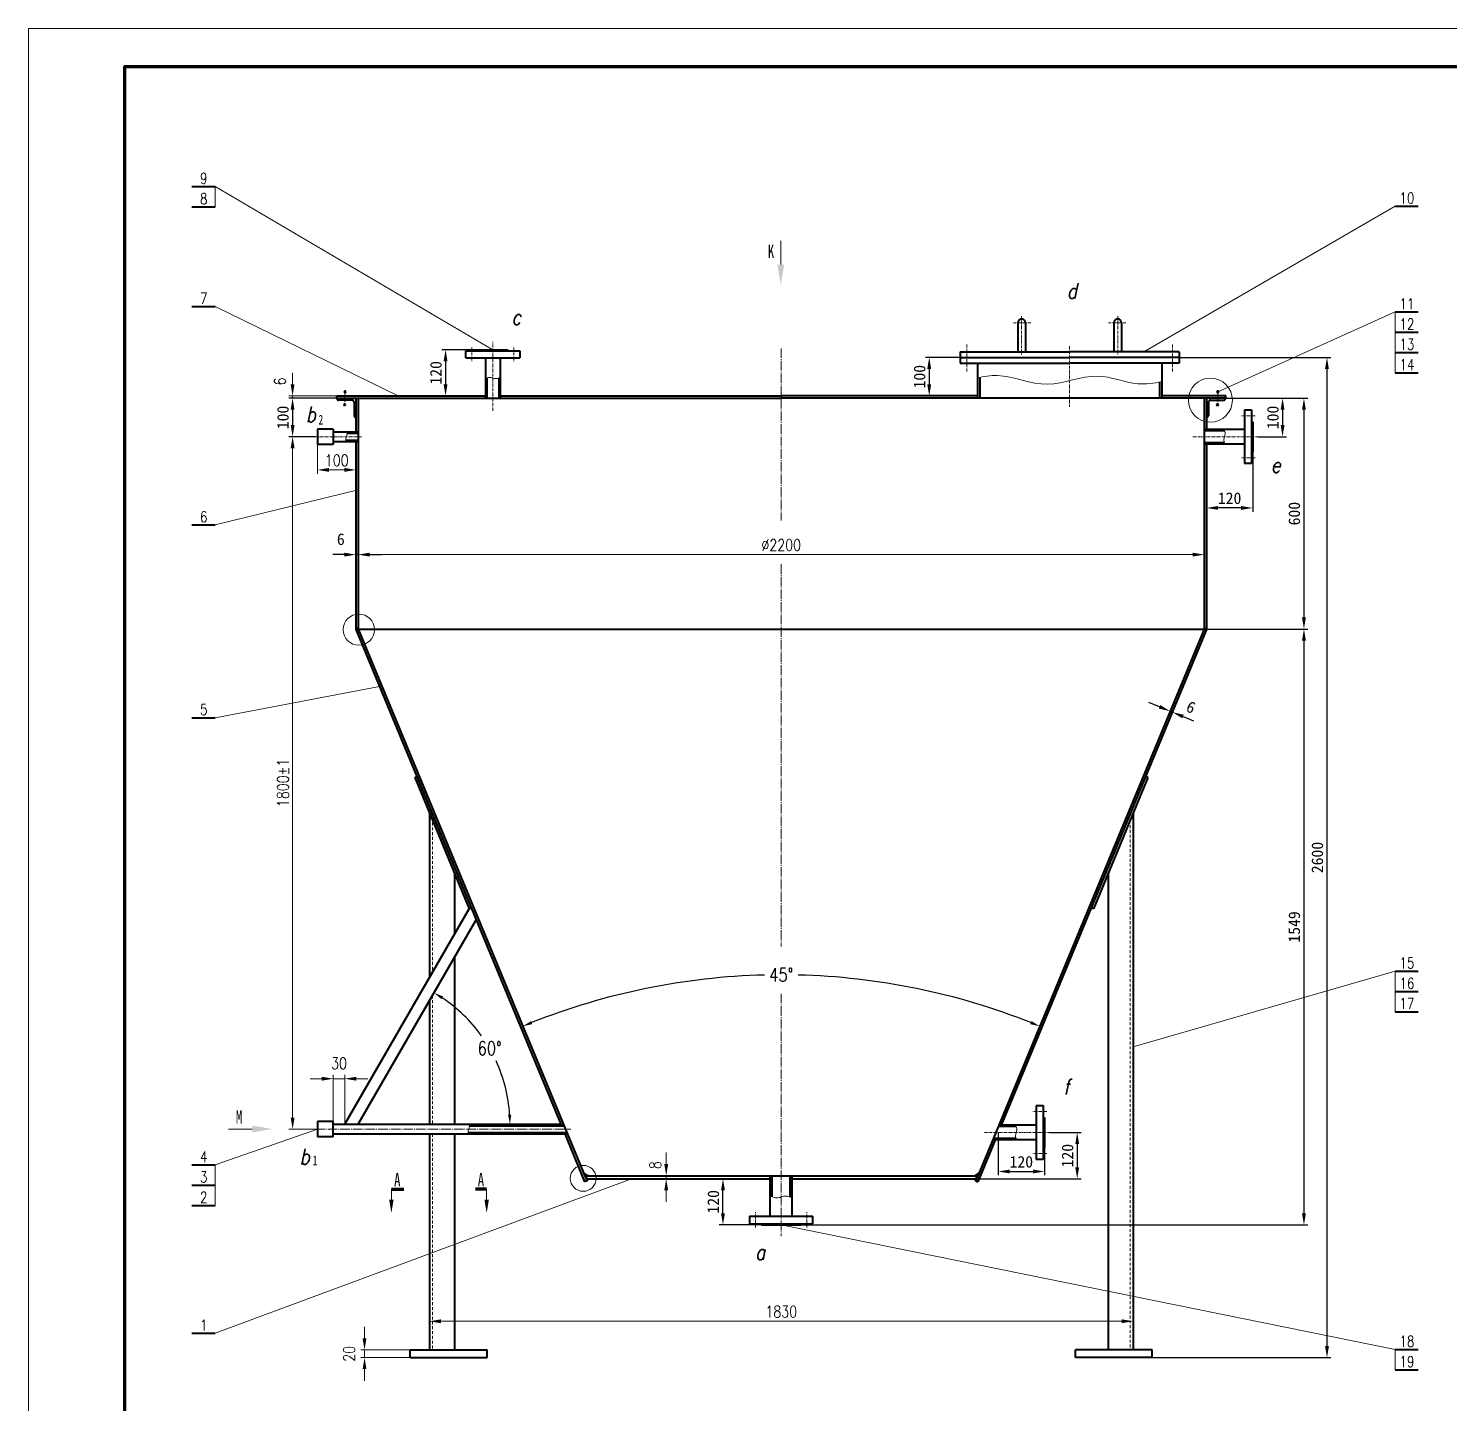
# Model space of a CAD drawing. Extents: x 588 to 78012, y -1551 to 8332.
# Drawn here: x 11129 to 14825, y 3553 to 7128 of the extents above; entities that cross this region are included whole.
import ezdxf
from ezdxf.enums import TextEntityAlignment as Align

# ---------------------------------------------------------------- set-up
doc = ezdxf.new("R2010")
doc.units = 0
doc.header["$LTSCALE"] = 10
doc.header["$PDMODE"] = 1
for name, pattern in [('XX-L', [1.25, 0.75, -0.5]), ('ZXX-L', [3.28, 2.5, -0.3, 0.18, -0.3]), ('ZXX-S', [1.27, 0.75, -0.2, 0.12, -0.2])]:
    doc.linetypes.add(name, pattern=pattern)
doc.layers.get('Defpoints').update_dxf_attribs({"linetype": 'CONTINUOUS'})
doc.layers.add('5剖面线层', color=2, linetype='CONTINUOUS')
doc.layers.add('7标注层', color=4, linetype='CONTINUOUS')
for name, color, linetype, lineweight in [('A 粗实线', 1, 'CONTINUOUS', 40), ('B 细实线', 7, 'CONTINUOUS', 18), ('C 文 字', 2, 'CONTINUOUS', 20), ('D 短中心线', 3, 'ZXX-S', 18), ('E 长中心线', 3, 'ZXX-L', 18), ('G 长虚线', 6, 'XX-L', 20), ('J 标注尺寸', 2, 'CONTINUOUS', 18)]:
    doc.layers.add(name, color=color, linetype=linetype, lineweight=lineweight)
doc.styles.add('ITALICT', font='ITALICT.shx', dxfattribs={"width": 0.7})
doc.styles.add('ROMANC', font='romanc', dxfattribs={"width": 0.7, "height": 6})
doc.styles.get("Standard").update_dxf_attribs({"font": 'SIMFANG.TTF'})
doc.styles.add('TH_GBDIM', font='romans.shx', dxfattribs={"width": 0.8, "bigfont": 'gbcbig.shx'})
doc.styles.add('标题中文', font='SIMFANG.TTF', dxfattribs={"width": 0.7})
doc.dimstyles.new('TH_GBDIM', dxfattribs={"dimscale": 10, "dimtxt": 3.5, "dimasz": 2.5, "dimexe": 2, "dimexo": 0, "dimgap": 1.5, "dimtad": 1, "dimdec": 1, "dimzin": 0, "dimdsep": 46, "dimtxsty": 'TH_GBDIM', "dimcen": 2.5, "dimclrd": 130, "dimclre": 130, "dimclrt": 3, "dimadec": 0, "dimazin": 0, "dimtfac": 0.714286, "dimtdec": 1, "dimtmove": 0, "dimatfit": 3, "dimfxl": 0, "dimtolj": 1, "dimtzin": 0, "dimlwd": -1, "dimlwe": -1, "dimarcsym": 0})
doc.dimstyles.new('通用标注4.0', dxfattribs={"dimscale": 10, "dimtxt": 3, "dimasz": 3, "dimexe": 1, "dimexo": 0, "dimgap": 1, "dimtad": 1, "dimdec": 0, "dimzin": 0, "dimdsep": 46, "dimtxsty": 'Standard', "dimcen": 0, "dimadec": 0, "dimazin": 0, "dimtfac": 0.375, "dimtdec": 0, "dimtmove": 2, "dimatfit": 3, "dimfxl": 0, "dimtzin": 0, "dimarcsym": 0})
pattern_1 = [(45, (-408.53454, 987.0619), (-0.561266008, 0.561266008), []), (135, (-408.53454, 987.0619), (-0.561266008, -0.561266008), [])]
pattern_2 = [(135, (26582.7451, 987.0619), (0.561266008, 0.561266008), []), (45, (26582.7451, 987.0619), (0.561266008, -0.561266008), [])]

# ---------------------------------------------------------------- blocks, each defined once
blk = doc.blocks.new('*D63')
at = {"layer": 'C 文 字', "color": 0, "lineweight": -2}
for p, q in [((11931.1, 6166.7), (11806.3, 6166.7)), ((11816.3, 6136.7), (11816.3, 6096.7)), ((11874.7, 6066.7), (11806.3, 6066.7))]:
    blk.add_line(p, q, dxfattribs=at)
at = {"layer": 'C 文 字', "color": 0}
for points in [[(11811.3, 6136.7), (11821.3, 6136.7), (11816.3, 6166.7)], [(11811.3, 6096.7), (11821.3, 6096.7), (11816.3, 6066.7)]]:
    blk.add_solid(points, dxfattribs=at)
at = {"layer": 'Defpoints', "color": 0}
for p in [(11931.1, 6166.7), (11816.3, 6066.7), (11874.7, 6066.7)]:
    blk.add_point(p, dxfattribs=at)
at = {"layer": 'C 文 字', "color": 0, "insert": (11791.3, 6116.7), "char_height": 30, "attachment_point": 5, "rotation": 90}
blk.add_mtext('100', dxfattribs=at)
blk = doc.blocks.new('*D64')
at = {"layer": 'C 文 字', "color": 0, "lineweight": -2}
for p, q in [((14233.1, 6166.7), (14400.8, 6166.7)), ((14390.8, 6136.7), (14390.8, 6096.7)), ((14327.4, 6066.7), (14400.8, 6066.7))]:
    blk.add_line(p, q, dxfattribs=at)
at = {"layer": 'C 文 字', "color": 0}
for points in [[(14385.8, 6136.7), (14395.8, 6136.7), (14390.8, 6166.7)], [(14385.8, 6096.7), (14395.8, 6096.7), (14390.8, 6066.7)]]:
    blk.add_solid(points, dxfattribs=at)
at = {"layer": 'Defpoints', "color": 0}
for p in [(14233.1, 6166.7), (14327.4, 6066.7), (14390.8, 6066.7)]:
    blk.add_point(p, dxfattribs=at)
at = {"layer": 'C 文 字', "color": 0, "insert": (14365.8, 6116.7), "char_height": 30, "attachment_point": 5, "rotation": 90}
blk.add_mtext('100', dxfattribs=at)
blk = doc.blocks.new('*D65')
at = {"layer": 'C 文 字', "color": 0, "lineweight": -2}
for p, q in [((14313.1, 6027.7), (14313.1, 5871.5)), ((14193.1, 5889.6), (14193.1, 5871.5)), ((14283.1, 5881.5), (14223.1, 5881.5))]:
    blk.add_line(p, q, dxfattribs=at)
at = {"layer": 'C 文 字', "color": 0}
for points in [[(14223.1, 5886.5), (14223.1, 5876.5), (14193.1, 5881.5)], [(14283.1, 5886.5), (14283.1, 5876.5), (14313.1, 5881.5)]]:
    blk.add_solid(points, dxfattribs=at)
at = {"layer": 'Defpoints', "color": 0}
for p in [(14313.1, 6027.7), (14193.1, 5889.6), (14193.1, 5881.5)]:
    blk.add_point(p, dxfattribs=at)
at = {"layer": 'C 文 字', "color": 0, "insert": (14253.1, 5906.5), "char_height": 30, "attachment_point": 5}
blk.add_mtext('120', dxfattribs=at)
blk = doc.blocks.new('*D66')
at = {"layer": 'C 文 字', "color": 0, "lineweight": -2}
for p, q in [((12298.1, 6292.7), (12204.1, 6292.7)), ((12214.1, 6262.7), (12214.1, 6202.7)), ((12216.5, 6172.7), (12204.1, 6172.7))]:
    blk.add_line(p, q, dxfattribs=at)
at = {"layer": 'C 文 字', "color": 0}
for points in [[(12209.1, 6262.7), (12219.1, 6262.7), (12214.1, 6292.7)], [(12209.1, 6202.7), (12219.1, 6202.7), (12214.1, 6172.7)]]:
    blk.add_solid(points, dxfattribs=at)
at = {"layer": 'Defpoints', "color": 0}
for p in [(12298.1, 6292.7), (12214.1, 6172.7), (12216.5, 6172.7)]:
    blk.add_point(p, dxfattribs=at)
at = {"layer": 'C 文 字', "color": 0, "insert": (12189.1, 6232.7), "char_height": 30, "attachment_point": 5, "rotation": 90}
blk.add_mtext('120', dxfattribs=at)
blk = doc.blocks.new('*D67')
at = {"layer": 'C 文 字', "color": 0, "lineweight": -2}
for p, q in [((13785.7, 4257.7), (13866.7, 4257.7)), ((13856.7, 4227.7), (13856.7, 4167.7)), ((13582, 4137.7), (13866.7, 4137.7))]:
    blk.add_line(p, q, dxfattribs=at)
at = {"layer": 'C 文 字', "color": 0}
for points in [[(13851.7, 4227.7), (13861.7, 4227.7), (13856.7, 4257.7)], [(13851.7, 4167.7), (13861.7, 4167.7), (13856.7, 4137.7)]]:
    blk.add_solid(points, dxfattribs=at)
at = {"layer": 'Defpoints', "color": 0}
for p in [(13785.7, 4257.7), (13582, 4137.7), (13856.7, 4137.7)]:
    blk.add_point(p, dxfattribs=at)
at = {"layer": 'C 文 字', "color": 0, "insert": (13831.7, 4197.7), "char_height": 30, "attachment_point": 5, "rotation": 90}
blk.add_mtext('120', dxfattribs=at)
blk = doc.blocks.new('*D68')
at = {"layer": 'C 文 字', "color": 0, "lineweight": -2}
for p, q in [((13651.4, 4257.7), (13651.4, 4146.6)), ((13771.4, 4218.7), (13771.4, 4146.6)), ((13681.4, 4156.6), (13741.4, 4156.6))]:
    blk.add_line(p, q, dxfattribs=at)
at = {"layer": 'C 文 字', "color": 0}
for points in [[(13681.4, 4161.6), (13681.4, 4151.6), (13651.4, 4156.6)], [(13741.4, 4161.6), (13741.4, 4151.6), (13771.4, 4156.6)]]:
    blk.add_solid(points, dxfattribs=at)
at = {"layer": 'Defpoints', "color": 0}
for p in [(13651.4, 4257.7), (13771.4, 4218.7), (13771.4, 4156.6)]:
    blk.add_point(p, dxfattribs=at)
at = {"layer": 'C 文 字', "color": 0, "insert": (13711.4, 4181.6), "char_height": 30, "attachment_point": 5}
blk.add_mtext('120', dxfattribs=at)
blk = doc.blocks.new('*D69')
at = {"layer": 'C 文 字', "color": 0, "lineweight": -2}
for p, q in [((12929.6, 4137.7), (12945.5, 4137.7)), ((12935.5, 4047.7), (12935.5, 4107.7)), ((13036.1, 4017.7), (12925.5, 4017.7))]:
    blk.add_line(p, q, dxfattribs=at)
at = {"layer": 'C 文 字', "color": 0}
for points in [[(12930.5, 4107.7), (12940.5, 4107.7), (12935.5, 4137.7)], [(12930.5, 4047.7), (12940.5, 4047.7), (12935.5, 4017.7)]]:
    blk.add_solid(points, dxfattribs=at)
at = {"layer": 'Defpoints', "color": 0}
for p in [(12929.6, 4137.7), (12935.5, 4137.7), (13036.1, 4017.7)]:
    blk.add_point(p, dxfattribs=at)
at = {"layer": 'C 文 字', "color": 0, "insert": (12910.5, 4077.7), "char_height": 30, "attachment_point": 5, "rotation": 90}
blk.add_mtext('120', dxfattribs=at)
blk = doc.blocks.new('*D70')
at = {"layer": 'C 文 字', "color": 0, "lineweight": -2}
for p, q in [((11981.1, 5743.6), (11981.1, 5770.1)), ((11987.1, 5743.6), (11987.1, 5770.1)), ((11951.1, 5760.1), (11921.1, 5760.1)), ((11987.1, 5760.1), (11981.1, 5760.1)), ((12017.1, 5760.1), (12047.1, 5760.1))]:
    blk.add_line(p, q, dxfattribs=at)
at = {"layer": 'C 文 字', "color": 0}
for points in [[(11951.1, 5765.1), (11951.1, 5755.1), (11981.1, 5760.1)], [(12017.1, 5765.1), (12017.1, 5755.1), (11987.1, 5760.1)]]:
    blk.add_solid(points, dxfattribs=at)
at = {"layer": 'Defpoints', "color": 0}
for p in [(11981.1, 5760.1), (11981.1, 5743.6), (11987.1, 5743.6)]:
    blk.add_point(p, dxfattribs=at)
at = {"layer": 'C 文 字', "color": 0, "insert": (11941.7, 5800.1), "char_height": 30, "attachment_point": 5}
blk.add_mtext('6', dxfattribs=at)
blk = doc.blocks.new('*D71')
at = {"layer": 'C 文 字', "color": 0, "lineweight": -2}
for p, q in [((13552.1, 6272.7), (13461.9, 6272.7)), ((13471.9, 6242.7), (13471.9, 6202.7)), ((13461.9, 6172.7), (13481.9, 6172.7))]:
    blk.add_line(p, q, dxfattribs=at)
at = {"layer": 'C 文 字', "color": 0}
for points in [[(13466.9, 6242.7), (13476.9, 6242.7), (13471.9, 6272.7)], [(13466.9, 6202.7), (13476.9, 6202.7), (13471.9, 6172.7)]]:
    blk.add_solid(points, dxfattribs=at)
at = {"layer": 'Defpoints', "color": 0}
for p in [(13552.1, 6272.7), (13461.9, 6172.7), (13471.9, 6172.7)]:
    blk.add_point(p, dxfattribs=at)
at = {"layer": 'C 文 字', "color": 0, "insert": (13446.9, 6222.7), "char_height": 30, "attachment_point": 5, "rotation": 90}
blk.add_mtext('100', dxfattribs=at)
blk = doc.blocks.new('*D72')
at = {"layer": 'C 文 字', "color": 0, "lineweight": -2}
for p, q in [((14122.1, 6272.7), (14516.3, 6272.7)), ((14506.3, 6242.7), (14506.3, 3702.7)), ((14052.1, 3672.7), (14516.3, 3672.7))]:
    blk.add_line(p, q, dxfattribs=at)
at = {"layer": 'C 文 字', "color": 0}
for points in [[(14501.3, 6242.7), (14511.3, 6242.7), (14506.3, 6272.7)], [(14501.3, 3702.7), (14511.3, 3702.7), (14506.3, 3672.7)]]:
    blk.add_solid(points, dxfattribs=at)
at = {"layer": 'Defpoints', "color": 0}
for p in [(14122.1, 6272.7), (14052.1, 3672.7), (14506.3, 3672.7)]:
    blk.add_point(p, dxfattribs=at)
at = {"layer": 'C 文 字', "color": 0, "insert": (14481.3, 4972.7), "char_height": 30, "attachment_point": 5, "rotation": 90}
blk.add_mtext('2600', dxfattribs=at)
blk = doc.blocks.new('*D73')
at = {"layer": 'C 文 字', "color": 0, "lineweight": -2}
for p, q in [((14174.4, 5566.7), (14456.4, 5566.7)), ((14446.4, 5536.7), (14446.4, 4047.7)), ((13138.1, 4017.7), (14456.4, 4017.7))]:
    blk.add_line(p, q, dxfattribs=at)
at = {"layer": 'C 文 字', "color": 0}
for points in [[(14441.4, 5536.7), (14451.4, 5536.7), (14446.4, 5566.7)], [(14441.4, 4047.7), (14451.4, 4047.7), (14446.4, 4017.7)]]:
    blk.add_solid(points, dxfattribs=at)
at = {"layer": 'Defpoints', "color": 0}
for p in [(14174.4, 5566.7), (13138.1, 4017.7), (14446.4, 4017.7)]:
    blk.add_point(p, dxfattribs=at)
at = {"layer": 'C 文 字', "color": 0, "insert": (14421.4, 4792.2), "char_height": 30, "attachment_point": 5, "rotation": 90}
blk.add_mtext('1549', dxfattribs=at)
blk = doc.blocks.new('*D74')
at = {"layer": 'C 文 字', "color": 0, "lineweight": -2}
for p, q in [((14330.4, 6166.7), (14456.4, 6166.7)), ((14446.4, 6136.7), (14446.4, 5596.7)), ((14305.4, 5566.7), (14456.4, 5566.7))]:
    blk.add_line(p, q, dxfattribs=at)
at = {"layer": 'C 文 字', "color": 0}
for points in [[(14441.4, 6136.7), (14451.4, 6136.7), (14446.4, 6166.7)], [(14441.4, 5596.7), (14451.4, 5596.7), (14446.4, 5566.7)]]:
    blk.add_solid(points, dxfattribs=at)
at = {"layer": 'Defpoints', "color": 0}
for p in [(14330.4, 6166.7), (14305.4, 5566.7), (14446.4, 5566.7)]:
    blk.add_point(p, dxfattribs=at)
at = {"layer": 'C 文 字', "color": 0, "insert": (14421.4, 5866.7), "char_height": 30, "attachment_point": 5, "rotation": 90}
blk.add_mtext('600', dxfattribs=at)
blk = doc.blocks.new('*D75')
at = {"layer": 'C 文 字', "color": 0, "lineweight": -2}
for p, q in [((14070.9, 5364.5), (14043.2, 5375.9)), ((14098.6, 5353), (14102.4, 5362.2)), ((14104.1, 5350.7), (14108, 5359.9)), ((14104.1, 5350.7), (14098.6, 5353)), ((14131.9, 5339.2), (14159.6, 5327.7))]:
    blk.add_line(p, q, dxfattribs=at)
at = {"layer": 'C 文 字', "color": 0}
for points in [[(14072.8, 5369.1), (14069, 5359.8), (14098.6, 5353)], [(14133.8, 5343.8), (14129.9, 5334.6), (14104.1, 5350.7)]]:
    blk.add_solid(points, dxfattribs=at)
at = {"layer": 'Defpoints', "color": 0}
for p in [(14098.6, 5353), (14098.6, 5353), (14104.1, 5350.7)]:
    blk.add_point(p, dxfattribs=at)
at = {"layer": 'C 文 字', "color": 0, "insert": (14152.4, 5363.4), "char_height": 30, "attachment_point": 5, "rotation": 337.5}
blk.add_mtext('6', dxfattribs=at)
blk = doc.blocks.new('*D76')
at = {"layer": '7标注层', "color": 130}
for start, end in [(91.4243, 111.6847), (68.3153, 88.5757)]:
    blk.add_arc((13087.1, 2911), 1756.8, start, end, dxfattribs=at)
for points in [[(12439.5, 4539.6), (12436.4, 4547.4), (12414.8, 4534.1)], [(13737.8, 4547.4), (13734.7, 4539.6), (13759.4, 4534.1)]]:
    blk.add_solid(points, dxfattribs=at)
at = {"layer": 'Defpoints', "color": 0}
for p in [(11987.1, 5566.7), (14187.1, 5566.7), (13316.4, 4652.8), (12581.3, 4132.1), (13592.9, 4132.1)]:
    blk.add_point(p, dxfattribs=at)
at = {"layer": '7标注层', "color": 3, "insert": (13087.1, 4667.8), "char_height": 35, "attachment_point": 5, "style": 'TH_GBDIM'}
blk.add_mtext('\\A1;45%%d{}{}', dxfattribs=at)
blk = doc.blocks.new('*D77')
at = {"layer": 'C 文 字', "color": 0}
for p, q in [((11987.1, 5743.6), (11987.1, 5770.1)), ((14187.1, 5743.6), (14187.1, 5770.1)), ((12017.1, 5760.1), (14157.1, 5760.1))]:
    blk.add_line(p, q, dxfattribs=at)
for points in [[(12017.1, 5765.1), (12017.1, 5755.1), (11987.1, 5760.1)], [(14157.1, 5765.1), (14157.1, 5755.1), (14187.1, 5760.1)]]:
    blk.add_solid(points, dxfattribs=at)
at = {"layer": 'Defpoints', "color": 0}
for p in [(11987.1, 5743.6), (14187.1, 5760.1), (14187.1, 5743.6)]:
    blk.add_point(p, dxfattribs=at)
at = {"layer": 'C 文 字', "color": 0, "insert": (13087.1, 5785.1), "char_height": 30, "attachment_point": 5, "style": 'TH_GBDIM'}
blk.add_mtext('%%c2200', dxfattribs=at)
blk = doc.blocks.new('*D86')
at = {"layer": 'C 文 字', "color": 0}
for p, q in [((12787.9, 4175.7), (12787.9, 4205.7)), ((12787.9, 4145.7), (12777.9, 4145.7)), ((12787.9, 4137.7), (12787.9, 4145.7)), ((12787.9, 4137.7), (12777.9, 4137.7)), ((12787.9, 4107.7), (12787.9, 4077.7))]:
    blk.add_line(p, q, dxfattribs=at)
for points in [[(12782.9, 4175.7), (12792.9, 4175.7), (12787.9, 4145.7)], [(12782.9, 4107.7), (12792.9, 4107.7), (12787.9, 4137.7)]]:
    blk.add_solid(points, dxfattribs=at)
at = {"layer": 'Defpoints', "color": 0}
for p in [(12787.9, 4145.7), (12787.9, 4145.7), (12787.9, 4137.7)]:
    blk.add_point(p, dxfattribs=at)
at = {"layer": 'C 文 字', "color": 0, "insert": (12759.5, 4172.9), "char_height": 30, "attachment_point": 5, "rotation": 90, "style": 'TH_GBDIM'}
blk.add_mtext('8', dxfattribs=at)
blk = doc.blocks.new('*D87')
at = {"layer": 'C 文 字', "color": 0}
for p, q in [((11816.3, 6202.7), (11816.3, 6232.7)), ((11931.1, 6172.7), (11806.3, 6172.7)), ((11816.3, 6166.7), (11816.3, 6172.7)), ((11892.7, 6166.7), (11806.3, 6166.7)), ((11816.3, 6136.7), (11816.3, 6106.7))]:
    blk.add_line(p, q, dxfattribs=at)
for points in [[(11811.3, 6202.7), (11821.3, 6202.7), (11816.3, 6172.7)], [(11811.3, 6136.7), (11821.3, 6136.7), (11816.3, 6166.7)]]:
    blk.add_solid(points, dxfattribs=at)
at = {"layer": 'Defpoints', "color": 0}
for p in [(11816.3, 6172.7), (11931.1, 6172.7), (11892.7, 6166.7)]:
    blk.add_point(p, dxfattribs=at)
at = {"layer": 'C 文 字', "color": 0, "insert": (11783.6, 6210.4), "char_height": 30, "attachment_point": 5, "rotation": 90, "style": 'TH_GBDIM'}
blk.add_mtext('6', dxfattribs=at)
blk = doc.blocks.new('*D89')
at = {"layer": '7标注层', "color": 130}
for start, end in [(35.6129, 56.3718), (3.6282, 24.689)]:
    blk.add_arc((11986.7, 4279.2), 394.9, start, end, dxfattribs=at)
for points in [[(12203.2, 4604.4), (12207.6, 4611.5), (12184.2, 4621.1)], [(12385, 4304.3), (12376.7, 4304), (12381.6, 4279.2)]]:
    blk.add_solid(points, dxfattribs=at)
at = {"layer": 'Defpoints', "color": 0}
for p in [(12293.7, 4810.8), (12357.8, 4414.2), (11922.1, 4279.2), (11986.7, 4279.2), (12520.4, 4279.2)]:
    blk.add_point(p, dxfattribs=at)
at = {"layer": '7标注层', "color": 3, "insert": (12328.7, 4476.6), "char_height": 35, "attachment_point": 5, "style": 'TH_GBDIM'}
blk.add_mtext('\\A1;60%%d{}{}', dxfattribs=at)
blk = doc.blocks.new('*D90')
at = {"layer": 'C 文 字', "color": 0}
for p, q in [((11881.1, 6046.7), (11881.1, 5970.4)), ((11981.1, 5998), (11981.1, 5970.4)), ((11911.1, 5980.4), (11951.1, 5980.4))]:
    blk.add_line(p, q, dxfattribs=at)
for points in [[(11911.1, 5985.4), (11911.1, 5975.4), (11881.1, 5980.4)], [(11951.1, 5985.4), (11951.1, 5975.4), (11981.1, 5980.4)]]:
    blk.add_solid(points, dxfattribs=at)
at = {"layer": 'Defpoints', "color": 0}
for p in [(11881.1, 6046.7), (11981.1, 5998), (11981.1, 5980.4)]:
    blk.add_point(p, dxfattribs=at)
at = {"layer": 'C 文 字', "color": 0, "insert": (11931.1, 6005.4), "char_height": 30, "attachment_point": 5, "style": 'TH_GBDIM'}
blk.add_mtext('100', dxfattribs=at)
blk = doc.blocks.new('*D91')
at = {"layer": 'C 文 字', "color": 0}
for p, q in [((11874.7, 6066.7), (11806.4, 6066.7)), ((11816.4, 6036.7), (11816.4, 4296.7)), ((11874.7, 4266.7), (11806.4, 4266.7))]:
    blk.add_line(p, q, dxfattribs=at)
for points in [[(11811.4, 6036.7), (11821.4, 6036.7), (11816.4, 6066.7)], [(11811.4, 4296.7), (11821.4, 4296.7), (11816.4, 4266.7)]]:
    blk.add_solid(points, dxfattribs=at)
at = {"layer": 'Defpoints', "color": 0}
for p in [(11874.7, 6066.7), (11816.4, 4266.7), (11874.7, 4266.7)]:
    blk.add_point(p, dxfattribs=at)
at = {"layer": 'C 文 字', "color": 0, "insert": (11791.4, 5166.7), "char_height": 30, "attachment_point": 5, "rotation": 90, "style": 'TH_GBDIM'}
blk.add_mtext('1800%%p1', dxfattribs=at)
blk = doc.blocks.new('*D100')
at = {"layer": 'C 文 字', "color": 0}
for p, q in [((12003.4, 3722.7), (12003.4, 3752.7)), ((12122.1, 3692.7), (11993.4, 3692.7)), ((12122.1, 3672.7), (11993.4, 3672.7)), ((12003.4, 3672.7), (12003.4, 3692.7)), ((12003.4, 3642.7), (12003.4, 3612.7))]:
    blk.add_line(p, q, dxfattribs=at)
for points in [[(11998.4, 3722.7), (12008.4, 3722.7), (12003.4, 3692.7)], [(11998.4, 3642.7), (12008.4, 3642.7), (12003.4, 3672.7)]]:
    blk.add_solid(points, dxfattribs=at)
at = {"layer": 'Defpoints', "color": 0}
for p in [(12003.4, 3692.7), (12122.1, 3692.7), (12122.1, 3672.7)]:
    blk.add_point(p, dxfattribs=at)
at = {"layer": 'C 文 字', "color": 0, "insert": (11963.4, 3682.7), "char_height": 30, "attachment_point": 5, "rotation": 90, "style": 'TH_GBDIM'}
blk.add_mtext('20', dxfattribs=at)
blk = doc.blocks.new('*D109')
at = {"layer": 'C 文 字', "color": 0}
for p, q in [((11922.1, 4286.7), (11922.1, 4407.7)), ((11952.1, 4279.2), (11952.1, 4407.7)), ((11892.1, 4397.7), (11862.1, 4397.7)), ((11922.1, 4397.7), (11952.1, 4397.7)), ((11982.1, 4397.7), (12012.1, 4397.7))]:
    blk.add_line(p, q, dxfattribs=at)
for points in [[(11892.1, 4402.7), (11892.1, 4392.7), (11922.1, 4397.7)], [(11982.1, 4402.7), (11982.1, 4392.7), (11952.1, 4397.7)]]:
    blk.add_solid(points, dxfattribs=at)
at = {"layer": 'Defpoints', "color": 0}
for p in [(11952.1, 4397.7), (11922.1, 4286.7), (11952.1, 4279.2)]:
    blk.add_point(p, dxfattribs=at)
at = {"layer": 'C 文 字', "color": 0, "insert": (11937.1, 4437.7), "char_height": 30, "attachment_point": 5, "style": 'TH_GBDIM'}
blk.add_mtext('30', dxfattribs=at)
blk = doc.blocks.new('*D113')
at = {"layer": 'C 文 字', "color": 0}
for p, q in [((12172.1, 3805.3), (12172.1, 3757.2)), ((14002.1, 3805.3), (14002.1, 3757.2)), ((12202.1, 3767.2), (13972.1, 3767.2))]:
    blk.add_line(p, q, dxfattribs=at)
for points in [[(12202.1, 3772.2), (12202.1, 3762.2), (12172.1, 3767.2)], [(13972.1, 3772.2), (13972.1, 3762.2), (14002.1, 3767.2)]]:
    blk.add_solid(points, dxfattribs=at)
at = {"layer": 'Defpoints', "color": 0}
for p in [(12172.1, 3805.3), (14002.1, 3805.3), (14002.1, 3767.2)]:
    blk.add_point(p, dxfattribs=at)
at = {"layer": 'C 文 字', "color": 0, "insert": (13087.1, 3792.2), "char_height": 30, "attachment_point": 5, "style": 'TH_GBDIM'}
blk.add_mtext('1830', dxfattribs=at)

msp = doc.modelspace()

# ---------------------------------------------------------------- hatches: boundary and pattern name
at = {"layer": '5剖面线层'}
h = msp.add_hatch(dxfattribs=at)
h.set_pattern_fill('ANSI37', color=256, scale=0.25, style=0)
h.set_pattern_definition(pattern_1)
h.paths.add_polyline_path([(11981.11, 5569.45, 0.3214886), (11981.86, 5563.63), (11987.11, 5566.65)])
h = msp.add_hatch(dxfattribs=at)
h.set_pattern_fill('ANSI37', color=256, scale=0.25, style=0)
h.set_pattern_definition(pattern_2)
h.paths.add_polyline_path([(14193.11, 5569.45, -0.3214886), (14192.35, 5563.63), (14187.11, 5566.65)])
h = msp.add_hatch(dxfattribs=at)
h.set_pattern_fill('ANSI37', color=256, scale=0.25, style=0)
h.set_pattern_definition(pattern_1)
h.paths.add_polyline_path([(12584, 4145.68), (12573.08, 4151.99), (12578.13, 4139.8)])
h = msp.add_hatch(dxfattribs=at)
h.set_pattern_fill('ANSI37', color=256, scale=0.25, style=0)
h.set_pattern_definition(pattern_2)
h.paths.add_polyline_path([(13590.21, 4145.68), (13601.13, 4151.99), (13596.08, 4139.8)])
h = msp.add_hatch(dxfattribs=at)
h.set_pattern_fill('ANSI37', color=256, scale=0.25, style=0)
h.set_pattern_definition(pattern_1)
h.paths.add_polyline_path([(12579, 4137.68), (12581.31, 4132.11), (12585.07, 4137.68)])
h = msp.add_hatch(dxfattribs=at)
h.set_pattern_fill('ANSI37', color=256, scale=0.25, style=0)
h.set_pattern_definition(pattern_2)
h.paths.add_polyline_path([(13595.21, 4137.68), (13592.9, 4132.11), (13589.14, 4137.68)])

# ---------------------------------------------------------------- linework, layer by layer
at = {"layer": 'A 粗实线'}
for p, q in [((11554.52, 6717), (11614.7, 6717)), ((11554.52, 6664.33), (11614.7, 6664.33)), ((14683.65, 6665.94), (14743.82, 6665.94)), ((11554.52, 6405.38), (11614.7, 6405.38)), ((13702.11, 6362.65), (13702.11, 6287.65)), ((13722.11, 6362.65), (13722.11, 6287.65)), ((13952.11, 6362.65), (13952.11, 6287.65)), ((13972.11, 6362.65), (13972.11, 6287.65)), ((14683.65, 6390.9), (14743.82, 6390.9)), ((14683.65, 6338.23), (14743.82, 6338.23)), ((12267.11, 6289.65), (12407.11, 6289.65)), ((12267.11, 6271.65), (12267.11, 6289.65)), ((12298.11, 6289.65), (12298.11, 6292.65)), ((12298.11, 6292.65), (12376.11, 6292.65)), ((12376.11, 6292.65), (12376.11, 6289.65)), ((12407.11, 6289.65), (12407.11, 6271.65)), ((13552.11, 6287.65), (13837.11, 6287.65)), ((13552.11, 6287.65), (13552.11, 6257.65)), ((14122.11, 6287.65), (13837.11, 6287.65)), ((14122.11, 6287.65), (14122.11, 6257.65)), ((14683.65, 6285.56), (14743.82, 6285.56)), ((12267.11, 6271.65), (12407.11, 6271.65)), ((12318.11, 6271.65), (12318.11, 6166.65)), ((12356.11, 6271.65), (12356.11, 6166.65)), ((13552.11, 6272.65), (13837.11, 6272.65)), ((13552.11, 6257.65), (13837.11, 6257.65)), ((13597.11, 6257.65), (13597.11, 6166.65)), ((14122.11, 6272.65), (13837.11, 6272.65)), ((14122.11, 6257.65), (13837.11, 6257.65)), ((14077.11, 6257.65), (14077.11, 6166.65)), ((12321.61, 6219.22), (12321.61, 6166.65)), ((12352.61, 6219.25), (12352.61, 6166.65)), ((13603.11, 6220.65), (13603.11, 6166.65)), ((14683.65, 6232.9), (14743.82, 6232.9)), ((11931.11, 6166.65), (11931.11, 6172.65)), ((11931.11, 6172.65), (12318.11, 6172.65)), ((11954.8, 6186.18), (11949.41, 6180.8)), ((11949.41, 6186.18), (11954.8, 6180.8)), ((12356.11, 6172.65), (13087.11, 6172.65)), ((13597.11, 6172.65), (13087.11, 6172.65)), ((14071.11, 6208.6), (14071.11, 6166.65)), ((14243.11, 6172.65), (14077.11, 6172.65)), ((14219.41, 6186.18), (14224.8, 6180.8)), ((14224.8, 6186.18), (14219.41, 6180.8)), ((14243.11, 6166.65), (14243.11, 6172.65)), ((11931.11, 6166.65), (13087.11, 6166.65)), ((11971.11, 6161.65), (11936.11, 6161.65)), ((11949.41, 6147.12), (11954.8, 6152.51)), ((11954.8, 6147.12), (11949.41, 6152.51)), ((11976.11, 6156.65), (11976.11, 6121.65)), ((11981.11, 6166.65), (11981.11, 6079.15)), ((11987.11, 6166.65), (11987.11, 5566.65)), ((13687.11, 6166.65), (13087.11, 6166.65)), ((14243.11, 6166.65), (13687.11, 6166.65)), ((14187.11, 6166.65), (14187.11, 5566.65)), ((14193.11, 6166.65), (14193.11, 6085.65)), ((14198.11, 6156.65), (14198.11, 6121.65)), ((14203.11, 6161.65), (14238.11, 6161.65)), ((14224.8, 6147.12), (14219.41, 6152.51)), ((14219.41, 6147.12), (14224.8, 6152.51)), ((14292.11, 6136.65), (14292.11, 5996.65)), ((14292.11, 6136.65), (14310.11, 6136.65)), ((14310.11, 6136.65), (14310.11, 5996.65)), ((14310.11, 6105.65), (14313.11, 6105.65)), ((14313.11, 6105.65), (14313.11, 6027.65)), ((11881.11, 6086.65), (11881.11, 6046.65)), ((11922.11, 6086.65), (11881.11, 6086.65)), ((11922.11, 6086.65), (11922.11, 6046.65)), ((11922.11, 6079.15), (11987.11, 6079.15)), ((11957.87, 6075.65), (11987.11, 6075.65)), ((14292.11, 6085.65), (14187.11, 6085.65)), ((14239.67, 6082.15), (14187.11, 6082.15)), ((11922.11, 6046.65), (11881.11, 6046.65)), ((11922.11, 6054.15), (11987.11, 6054.15)), ((11954.74, 6057.65), (11987.11, 6057.65)), ((11981.11, 6054.15), (11981.11, 5569.45)), ((14239.71, 6051.15), (14187.11, 6051.15)), ((14292.11, 6047.65), (14187.11, 6047.65)), ((14193.11, 6047.65), (14193.11, 5569.45)), ((14313.11, 6027.65), (14310.11, 6027.65)), ((14310.11, 5996.65), (14292.11, 5996.65)), ((11554.52, 5837.15), (11614.7, 5837.15)), ((11987.11, 5566.65), (11981.11, 5569.45)), ((11987.11, 5566.65), (11981.86, 5563.63)), ((11981.86, 5563.63), (12513.91, 4279.15)), ((11987.11, 5566.65), (14187.11, 5566.65)), ((11987.11, 5566.65), (12581.31, 4132.11)), ((14187.11, 5566.65), (13592.9, 4132.11)), ((14192.35, 5563.63), (13659.28, 4276.68)), ((14187.11, 5566.65), (14193.11, 5569.45)), ((14187.11, 5566.65), (14192.35, 5563.63)), ((11554.52, 5336.14), (11614.7, 5336.14)), ((12133.84, 5181.05), (12139.38, 5183.35)), ((12133.84, 5181.05), (12275.37, 4839.35)), ((14040.37, 5181.05), (13898.84, 4839.35)), ((14040.37, 5181.05), (14034.83, 5183.35)), ((12172.11, 5088.67), (12172.11, 4660.2)), ((14002.11, 5088.67), (14002.11, 3692.65)), ((12237.11, 4931.74), (12237.11, 4772.79)), ((13937.11, 4931.74), (13937.11, 3692.65)), ((12275.37, 4839.35), (12280.92, 4841.65)), ((13898.84, 4839.35), (13893.29, 4841.65)), ((11952.11, 4279.15), (12275.59, 4839.44)), ((11986.75, 4279.15), (12293.69, 4810.8)), ((12237.11, 4712.79), (12237.11, 4279.15)), ((14683.65, 4677.35), (14743.82, 4677.35)), ((14683.65, 4624.68), (14743.82, 4624.68)), ((12172.11, 4600.2), (12172.11, 4279.15)), ((14683.65, 4572.01), (14743.82, 4572.01)), ((13750.41, 4327.68), (13750.41, 4187.68)), ((13750.41, 4327.68), (13768.41, 4327.68)), ((13768.41, 4327.68), (13768.41, 4187.68)), ((13768.41, 4296.68), (13771.41, 4296.68)), ((13771.41, 4296.68), (13771.41, 4218.68)), ((11922.11, 4286.65), (11881.11, 4286.65)), ((11881.11, 4286.65), (11881.11, 4246.65)), ((11922.11, 4246.65), (11922.11, 4286.65)), ((11922.11, 4279.15), (12520.41, 4279.15)), ((11922.11, 4254.15), (12530.76, 4254.15)), ((12172.11, 4254.15), (12172.11, 3692.65)), ((12237.11, 4254.15), (12237.11, 3692.65)), ((12272.82, 4257.65), (12529.31, 4257.65)), ((12275.95, 4275.65), (12521.85, 4275.65)), ((12524.27, 4254.15), (12575.77, 4129.82)), ((13697.97, 4273.18), (13651.33, 4273.18)), ((13750.41, 4276.68), (13652.78, 4276.68)), ((11922.11, 4246.65), (11881.11, 4246.65)), ((13643.54, 4238.68), (13598.44, 4129.82)), ((13750.41, 4238.68), (13637.04, 4238.68)), ((13698.01, 4242.18), (13638.49, 4242.18)), ((13771.41, 4218.68), (13768.41, 4218.68)), ((13768.41, 4187.68), (13750.41, 4187.68)), ((11554.52, 4173.62), (11614.7, 4173.62)), ((12584, 4145.68), (12573.08, 4151.99)), ((12584, 4145.68), (12578.13, 4139.8)), ((12584, 4145.68), (13590.21, 4145.68)), ((13058.61, 4040.68), (13058.61, 4145.68)), ((13063.61, 4090.43), (13063.61, 4145.68)), ((13110.61, 4090.18), (13110.61, 4145.68)), ((13115.61, 4040.68), (13115.61, 4145.68)), ((13590.21, 4145.68), (13601.13, 4151.99)), ((13590.21, 4145.68), (13596.08, 4139.8)), ((11554.52, 4120.95), (11614.7, 4120.95)), ((12581.31, 4132.11), (12575.77, 4129.82)), ((12579, 4137.68), (13058.61, 4137.68)), ((12581.31, 4132.11), (12585.07, 4137.68)), ((13115.61, 4137.68), (13595.21, 4137.68)), ((13592.9, 4132.11), (13589.14, 4137.68)), ((13592.9, 4132.11), (13598.44, 4129.82)), ((11554.52, 4068.28), (11614.7, 4068.28)), ((13004.61, 4040.68), (13169.61, 4040.68)), ((13004.61, 4040.68), (13004.61, 4020.68)), ((13169.61, 4020.68), (13169.61, 4040.68)), ((13004.61, 4020.68), (13169.61, 4020.68)), ((13036.11, 4020.68), (13036.11, 4017.68)), ((13036.11, 4017.68), (13138.11, 4017.68)), ((13138.11, 4020.68), (13138.11, 4017.68)), ((13138.11, 4017.68), (13138.11, 4017.68)), ((11554.52, 3736), (11614.7, 3736)), ((12122.11, 3672.65), (12122.11, 3692.65)), ((12122.11, 3692.65), (12322.11, 3692.65)), ((12122.11, 3672.65), (12322.11, 3672.65)), ((12322.11, 3672.65), (12322.11, 3692.65)), ((14052.11, 3692.65), (13852.11, 3692.65)), ((13852.11, 3672.65), (13852.11, 3692.65)), ((14052.11, 3672.65), (13852.11, 3672.65)), ((14052.11, 3672.65), (14052.11, 3692.65)), ((14683.65, 3693.8), (14743.82, 3693.8)), ((14683.65, 3641.13), (14743.82, 3641.13))]:
    msp.add_line(p, q, dxfattribs=at)
at = {"layer": 'A 粗实线', "lineweight": 80}
for p, q in [((12073.23, 4110.18), (12105.7, 4110.18)), ((12320.99, 4110.18), (12291.77, 4110.18))]:
    msp.add_line(p, q, dxfattribs=at)
at = {"layer": 'A 粗实线', "color": 5, "lineweight": 120}
msp.add_lwpolyline([(11379.3, 1288), (19439.3, 1288), (19439.3, 7028), (11379.3, 7028)], close=True, dxfattribs=at)
at = {"layer": 'A 粗实线'}
for centre, radius, start, end in [((13712.11, 6362.65), 10, 0, 180), ((13962.11, 6362.65), 10, 0, 180), ((11936.11, 6166.65), 5, 180, 270), ((11971.11, 6156.65), 5, 0, 90), ((14203.11, 6156.65), 5, 90, 180), ((14238.11, 6166.65), 5, 270, 0), ((11981.11, 6121.65), 5, 180, 270), ((14193.11, 6121.65), 5, 270, 0), ((11985.55, 5567.07), 5.04, 151.78153, 223.06954), ((14188.67, 5567.07), 5.04, 316.93046, 28.21847)]:
    msp.add_arc(centre, radius, start, end, dxfattribs=at)
at = {"layer": 'B 细实线'}
for p, q in [((11614.7, 6664.33), (11614.7, 6717)), ((13085.98, 6575.69), (13085.98, 6514.06)), ((14683.65, 6338.23), (14683.65, 6390.9)), ((14683.65, 6285.56), (14683.65, 6338.23)), ((14683.65, 6232.9), (14683.65, 6285.56)), ((14683.65, 4624.68), (14683.65, 4677.35)), ((14683.65, 4572.01), (14683.65, 4624.68)), ((11649.63, 4266.94), (11711.26, 4266.94)), ((11614.7, 4120.95), (11614.7, 4173.62)), ((11614.7, 4068.28), (11614.7, 4120.95)), ((12073.23, 4110.18), (12073.23, 4082.89)), ((12320.99, 4110.18), (12320.99, 4082.89)), ((14683.65, 3641.13), (14683.65, 3693.8))]:
    msp.add_line(p, q, dxfattribs=at)
msp.add_lwpolyline([(11129.3, 1188), (19539.3, 1188), (19539.3, 7128), (11129.3, 7128)], close=True, dxfattribs=at)
for points in [[(12318.11, 6217.65, -0.051394), (12324.68, 6220.23, -0.0747555), (12329.51, 6220.82, -0.0891729), (12337.11, 6219.24, 0.0891729), (12344.71, 6217.65, 0.0747555), (12349.54, 6218.24, 0.051394), (12356.11, 6220.82)], [(11957.28, 6079.15, -0.0005285), (11957.3, 6079.08, -0.0747555), (11957.89, 6074.25, -0.0891729), (11956.31, 6066.65, 0.0891729), (11954.72, 6059.05, 0.0747555), (11955.31, 6054.22, 0.0005285), (11955.33, 6054.15)], [(14238.11, 6085.65, -0.051394), (14240.68, 6079.08, -0.0747555), (14241.27, 6074.25, -0.0891729), (14239.69, 6066.65, 0.0891729), (14238.11, 6059.05, 0.0747555), (14238.7, 6054.22, 0.051394), (14241.27, 6047.65)], [(12275.36, 4279.15, -0.0005285), (12275.38, 4279.08, -0.0747555), (12275.97, 4274.25, -0.0891729), (12274.39, 4266.65, 0.0891729), (12272.8, 4259.05, 0.0747555), (12273.39, 4254.22, 0.0005285), (12273.41, 4254.15)], [(13696.41, 4276.68, -0.051394), (13698.98, 4270.11, -0.0747555), (13699.57, 4265.28, -0.0891729), (13697.99, 4257.68, 0.0891729), (13696.41, 4250.08, 0.0747555), (13697, 4245.25, 0.051394), (13699.57, 4238.68)], [(13058.61, 4092.68, 0.051394), (13068.46, 4088.82, 0.0747555), (13075.71, 4087.93, 0.0891729), (13087.11, 4090.31, -0.0891729), (13098.51, 4092.68, -0.0747555), (13105.75, 4091.8, -0.051394), (13115.61, 4087.93)]]:
    msp.add_lwpolyline(points, format="xyb", dxfattribs=at)
msp.add_open_spline([(13597.11, 6219.24), (13614.26, 6223.45), (13674.69, 6232.64), (13779.24, 6181.41), (13901.55, 6242.75), (14000.24, 6198.15), (14056.06, 6205.23), (14077.11, 6209.87)], degree=3, knots=[53.7303544, 53.7303544, 53.7303544, 53.7303544, 106.4006602, 239.022611, 371.4139892, 477.2574258, 541.1948242, 541.1948242, 541.1948242, 541.1948242], dxfattribs=at)
for points in [[(13077.23, 6514.06), (13094.73, 6514.06), (13085.98, 6461.56)], [(11711.26, 4258.19), (11711.26, 4275.69), (11763.76, 4266.94)], [(12067.56, 4082.89), (12078.9, 4082.89), (12073.23, 4048.87)], [(12315.32, 4082.89), (12326.66, 4082.89), (12320.99, 4048.87)]]:
    msp.add_solid(points, dxfattribs=at)
at = {"layer": 'C 文 字'}
for p, q in [((12337.11, 6292.65), (11614.7, 6717)), ((14029.7, 6287.65), (14683.65, 6665.94)), ((12091.06, 6172.65), (11614.7, 6405.38)), ((14222.11, 6183.49), (14683.65, 6390.9)), ((11987.11, 5928.77), (11614.7, 5837.15)), ((12042.59, 5417.02), (11614.7, 5336.14)), ((14002.11, 4480.73), (14683.65, 4677.35)), ((11881.11, 4266.65), (11614.7, 4173.62)), ((12697.23, 4137.68), (11614.7, 3736)), ((13087.11, 4017.68), (14683.65, 3693.8))]:
    msp.add_line(p, q, dxfattribs=at)
for centre, radius in [((14203.11, 6161.65), 57.24), ((11988.64, 5565.05), 40.45), ((12572.06, 4138.77), 33.75)]:
    msp.add_circle(centre, radius, dxfattribs=at)
at = {"layer": 'D 短中心线'}
for p, q in [((13690.7, 6362.65), (13736.33, 6362.65)), ((13712.11, 6384.7), (13712.11, 6384.64)), ((13712.11, 6380.28), (13712.11, 6280.77)), ((13983.51, 6362.65), (13937.88, 6362.65)), ((13962.11, 6384.7), (13962.11, 6384.64)), ((13962.11, 6380.28), (13962.11, 6280.77)), ((12282.61, 6298.65), (12282.61, 6262.65)), ((12337.11, 6134.04), (12337.11, 6313.4)), ((12391.61, 6298.65), (12391.61, 6262.65)), ((13569.61, 6306.33), (13569.61, 6235.85)), ((13837.11, 6301.95), (13837.11, 6144.55)), ((14104.61, 6306.33), (14104.61, 6235.85)), ((14319.11, 6121.15), (14283.11, 6121.15)), ((11874.75, 6066.65), (11995.39, 6066.65)), ((14157.33, 6066.65), (14327.36, 6066.65)), ((14319.11, 6012.15), (14283.11, 6012.15)), ((13777.41, 4312.18), (13741.41, 4312.18)), ((13615.63, 4257.68), (13785.66, 4257.68)), ((13777.41, 4203.18), (13741.41, 4203.18)), ((13020.36, 4010.68), (13020.36, 4050.68)), ((13153.86, 4010.68), (13153.86, 4050.68))]:
    msp.add_line(p, q, dxfattribs=at)
at = {"layer": 'E 长中心线'}
for p, q in [((13087.11, 6296.35), (13087.11, 5848.96)), ((11952.11, 6187.3), (11952.11, 6147.34)), ((14222.11, 6187.3), (14222.11, 6147.34)), ((13087.11, 5735.21), (13087.11, 4741.48)), ((13087.11, 4618.73), (13087.11, 3988.45)), ((11874.75, 4266.65), (12539.47, 4266.65))]:
    msp.add_line(p, q, dxfattribs=at)
at = {"layer": 'G 长虚线'}
for p, q in [((12180.11, 5088.67), (12180.11, 4674.06)), ((13994.11, 5069.35), (13994.11, 3692.65)), ((12180.11, 4614.06), (12180.11, 4279.15)), ((12180.11, 4254.15), (12180.11, 3692.65))]:
    msp.add_line(p, q, dxfattribs=at)

# ---------------------------------------------------------------- texts
at = {"layer": 'C 文 字', "style": 'ROMANC', "width": 0.8}
for s, height, p in [('9', 28.23, (11585.27, 6738.18)), ('8', 28.23, (11585.27, 6685.51)), ('10', 28.227, (14714.39, 6687.12)), ('7', 28.23, (11585.27, 6426.57)), ('11', 28.227, (14714.39, 6412.08)), ('12', 28.227, (14714.39, 6359.42)), ('13', 28.227, (14714.39, 6306.75)), ('14', 28.227, (14714.39, 6254.08)), ('6', 28.23, (11585.27, 5858.33)), ('5', 28.23, (11585.27, 5357.32)), ('15', 28.227, (14714.39, 4698.53)), ('16', 28.227, (14714.39, 4645.86)), ('17', 28.227, (14714.39, 4593.19)), ('4', 28.23, (11585.27, 4194.8)), ('3', 28.23, (11585.27, 4142.13)), ('2', 28.23, (11585.27, 4089.46)), ('1', 28.23, (11585.27, 3757.18)), ('18', 28.227, (14714.39, 3714.98)), ('19', 28.227, (14714.39, 3662.31))]:
    msp.add_text(s, height=height, dxfattribs=at).set_placement(p, align=Align.MIDDLE)
at = {"layer": 'C 文 字', "style": 'ITALICT', "width": 0.8}
for s, p in [('d', (13829.94, 6425.6)), ('c', (12385.73, 6357.75)), ('b', (11851.04, 6104.8)), ('e', (14360.89, 5973.04)), ('f', (13821.32, 4356.56)), ('b', (11834.83, 4175.02)), ('a', (13019.39, 3926.93))]:
    msp.add_text(s, height=40, dxfattribs=at).set_placement(p)
at = {"layer": 'J 标注尺寸', "style": '标题中文', "width": 0.7}
for s, height, p in [('K', 35, (13052.1, 6531.11)), ('2', 25.2, (11883.79, 6098.37)), ('M', 35, (11668.66, 4280.61)), ('1', 25.2, (11868.73, 4172.86)), ('A', 35, (12080.22, 4117.67)), ('A', 35, (12297.83, 4117.67))]:
    msp.add_text(s, height=height, dxfattribs=at).set_placement(p)

# ---------------------------------------------------------------- dimensions: what is measured, and where the dimension line sits
at = {"layer": '7标注层'}
for base, line1, line2, text, picture, middle in [((13316.42, 4652.8), ((11987.11, 5566.65), (12581.31, 4132.11)), ((14187.11, 5566.65), (13592.9, 4132.11)), '45%%d{}{}', '*D76', (13087.11, 4667.83)), ((12357.8, 4414.2), ((11986.75, 4279.15), (12293.69, 4810.8)), ((11922.11, 4279.15), (12520.41, 4279.15)), '60%%d{}{}', '*D89', (12328.71, 4476.59))]:
    dim = msp.add_angular_dim_2l(base=base, line1=line1, line2=line2, text=text, dimstyle='TH_GBDIM', override={"dimtad": 0, "dimtih": 1, "dimtoh": 1, "dimclrt": 3}, dxfattribs=at)
    dim.commit()
    dim.dimension.update_dxf_attribs({"geometry": picture, "text_midpoint": middle})
at = {"layer": 'C 文 字'}
for base, p1, p2, picture, middle in [((12214.06, 6172.65), (12298.11, 6292.65), (12216.51, 6172.65), '*D66', (12189.06, 6232.65)), ((13471.95, 6172.65), (13552.11, 6272.65), (13461.95, 6172.65), '*D71', (13446.95, 6222.65)), ((14506.34, 3672.65), (14122.11, 6272.65), (14052.11, 3672.65), '*D72', (14481.34, 4972.65)), ((11816.29, 6066.65), (11931.11, 6166.65), (11874.75, 6066.65), '*D63', (11791.29, 6116.65)), ((14390.84, 6066.65), (14233.11, 6166.65), (14327.36, 6066.65), '*D64', (14365.84, 6116.65)), ((14446.41, 5566.65), (14330.39, 6166.65), (14305.39, 5566.65), '*D74', (14421.41, 5866.65)), ((14446.41, 4017.68), (14174.36, 5566.65), (13138.11, 4017.68), '*D73', (14421.41, 4792.17)), ((13856.73, 4137.68), (13785.66, 4257.68), (13581.96, 4137.68), '*D67', (13831.73, 4197.68)), ((12935.47, 4137.68), (13036.11, 4017.68), (12929.64, 4137.68), '*D69', (12910.47, 4077.68))]:
    dim = msp.add_linear_dim(base=base, p1=p1, p2=p2, angle=90, dimstyle='通用标注4.0', dxfattribs=at)
    dim.commit()
    dim.dimension.update_dxf_attribs({"geometry": picture, "text_midpoint": middle})
for base, p1, p2, picture, middle in [((11816.29, 6172.65), (11892.73, 6166.65), (11931.11, 6172.65), '*D87', (11783.55, 6210.35)), ((12787.92, 4145.68), (12787.92, 4137.68), (12787.92, 4145.68), '*D86', (12759.52, 4172.93))]:
    dim = msp.add_linear_dim(base=base, p1=p1, p2=p2, angle=90, dimstyle='通用标注4.0', override={"dimtxsty": 'TH_GBDIM', "dimlwd": 65535, "dimlwe": 65535}, dxfattribs=at)
    dim.commit()
    dim.dimension.update_dxf_attribs({"geometry": picture, "text_midpoint": middle, "dimtype": 160})
dim = msp.add_linear_dim(base=(11816.36, 4266.65), p1=(11874.75, 6066.65), p2=(11874.75, 4266.65), angle=90, text='<>%%p1', dimstyle='通用标注4.0', override={"dimtxsty": 'TH_GBDIM', "dimlwd": 65535, "dimlwe": 65535}, dxfattribs=at)
dim.commit()
dim.dimension.update_dxf_attribs({"geometry": '*D91', "text_midpoint": (11791.36, 5166.65)})
for base, p1, p2, picture, middle in [((11981.11, 5980.35), (11881.11, 6046.65), (11981.11, 5998.02), '*D90', (11931.11, 6005.35)), ((11952.11, 4397.75), (11922.11, 4286.65), (11952.11, 4279.15), '*D109', (11937.11, 4437.75)), ((14002.11, 3767.25), (12172.11, 3805.35), (14002.11, 3805.35), '*D113', (13087.11, 3792.25))]:
    dim = msp.add_linear_dim(base=base, p1=p1, p2=p2, dimstyle='通用标注4.0', override={"dimtxsty": 'TH_GBDIM', "dimlwd": 65535, "dimlwe": 65535}, dxfattribs=at)
    dim.commit()
    dim.dimension.update_dxf_attribs({"geometry": picture, "text_midpoint": middle})
for base, p1, p2, picture, middle in [((14193.11, 5881.49), (14313.11, 6027.65), (14193.11, 5889.56), '*D65', (14253.11, 5906.49)), ((13771.41, 4156.62), (13651.41, 4257.68), (13771.41, 4218.68), '*D68', (13711.41, 4181.62))]:
    dim = msp.add_linear_dim(base=base, p1=p1, p2=p2, dimstyle='通用标注4.0', dxfattribs=at)
    dim.commit()
    dim.dimension.update_dxf_attribs({"geometry": picture, "text_midpoint": middle})
dim = msp.add_linear_dim(base=(11981.11, 5760.15), p1=(11987.11, 5743.57), p2=(11981.11, 5743.57), dimstyle='通用标注4.0', dxfattribs=at)
dim.commit()
dim.dimension.update_dxf_attribs({"geometry": '*D70', "text_midpoint": (11941.74, 5800.15), "dimtype": 160})
dim = msp.add_linear_dim(base=(14187.11, 5760.15), p1=(11987.11, 5743.57), p2=(14187.11, 5743.57), text='%%c<>', dimstyle='通用标注4.0', override={"dimtxsty": 'TH_GBDIM', "dimlwd": 65535, "dimlwe": 65535}, dxfattribs=at)
dim.commit()
dim.dimension.update_dxf_attribs({"geometry": '*D77', "text_midpoint": (13087.11, 5785.15)})
dim = msp.add_linear_dim(base=(14098.6, 5352.97), p1=(14104.14, 5350.68), p2=(14098.6, 5352.97), angle=157.5, dimstyle='通用标注4.0', dxfattribs=at)
dim.commit()
dim.dimension.update_dxf_attribs({"geometry": '*D75', "text_midpoint": (14152.44, 5363.42), "dimtype": 161})
dim = msp.add_linear_dim(base=(12003.41, 3692.65), p1=(12122.11, 3672.65), p2=(12122.11, 3692.65), angle=90, dimstyle='通用标注4.0', override={"dimtxsty": 'TH_GBDIM', "dimlwd": 65535, "dimlwe": 65535}, dxfattribs=at)
dim.commit()
dim.dimension.update_dxf_attribs({"geometry": '*D100', "text_midpoint": (11963.41, 3682.65)})

doc.saveas('drawing.dxf')
